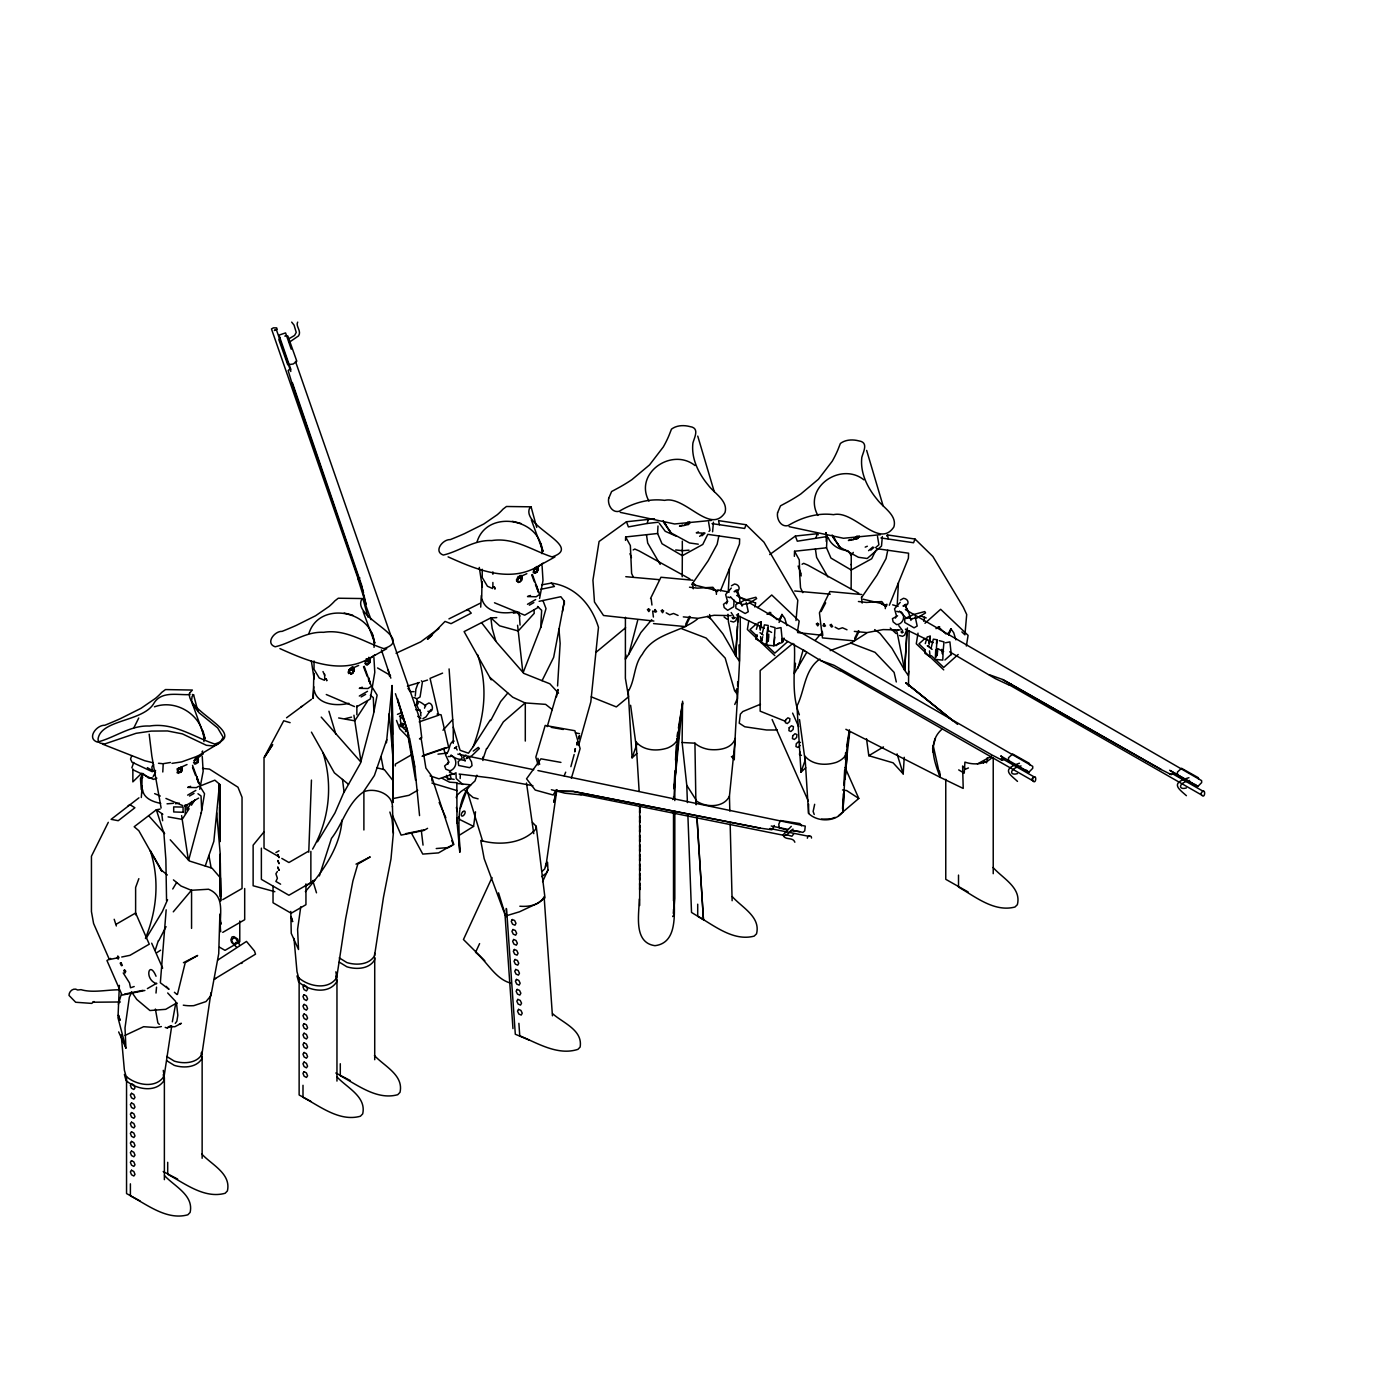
<?xml version="1.0" encoding="UTF-8"?>
<svg xmlns="http://www.w3.org/2000/svg" width="1380" height="1380" viewBox="0 0 1380 1380"><rect width="100%" height="100%" fill="white"/><g stroke="black" fill="none" stroke-linecap="round" stroke-linejoin="round"><path stroke-width="1.5" d="M393.076 779.407L393.265 802.522L392.11 685.584L386.452 742.768M625.416 617.274L625.382 678.27L628.504 696.727M639.682 887.806L639.682 889.634L639.682 883.303L639.682 885.132M639.682 878.18L639.682 880.026L639.682 873.678L639.682 875.524M639.682 868.572L639.682 870.4L639.682 864.07L639.682 865.898M639.682 858.947L639.682 860.792L639.682 854.444L639.682 856.29M639.682 849.338L639.682 851.184L639.682 844.836L639.682 846.682M639.682 839.73L639.682 841.559L639.682 835.228L639.682 837.056M639.682 830.105L639.682 831.95L639.682 825.602L639.682 827.448M639.682 820.496L639.682 822.325L639.682 815.994L639.682 817.823M639.682 810.871L639.682 812.716L639.682 806.369L639.682 808.214M794.328 644.184C795.777 667.437 790.533 692.726 799.382 714.806M849.425 731.538L846.182 754.084L842.904 811.837C835.4 822.239 817.391 822.204 808.577 813.407L808.594 804.109M637.698 620.327L628.883 654.068L625.399 659.261L625.865 654.948M166.566 900.76L165.876 859.619L163.789 831.95M755.947 635.318L755.93 638.923L766.4 645.098L773.87 645.788L782.443 642.39L783.616 638.543M924.859 649.635L924.841 653.24L930.155 656.932L929.482 650.877M682.203 576.719L682.358 549.895M687.413 802.574L686.774 785.324L682.117 742.509L682.582 701.213M851.132 588.915L851.27 564.196M686.774 785.324L695.865 799.624L696.124 804.799M740.18 616.394C741.181 664.436 735.592 711.597 734.281 759.587L731.417 756.568M908.506 686.05L909.092 630.712M482.862 760.501L482.897 756.982M210.933 992.755L201.929 1054.303C196.581 1063.532 183.488 1064.015 174.294 1061.117L166.67 1056.442M392.42 806.852C392.852 793.741 374.653 787.307 363.889 791.741L363.889 829.984M737.61 685.808L737.696 681.737M141.743 793.138L142.14 774.37M313.295 698.211L313.829 673.181L314.123 678.943L311.38 661.141M481.637 600.214L482.017 581.428L482.327 587.19L479.274 567.404M290.801 911.438L291.249 933.363L298.529 949.509L297.597 929.275L300.771 906.798M729.503 568.543L728.261 591.83M898.415 582.843L897.173 606.148M639.32 899.07C639.13 914.06 633.161 942.644 654.948 945.68C677.735 942.989 674.13 913.577 674.234 897.155M308.758 852.15L311.449 780.097M475.514 811.82L473.582 826.396L458.988 835.452L459.782 852.116L456.97 821.1L456.849 783.443L470.822 784.841L475.013 780.908L476.928 775.198M625.502 540.356L625.64 536.958L657.605 533.491L662.02 543.737L682.324 555.692L702.782 544.445L707.75 534.353L739.663 538.907L739.473 543.996L720.412 590.916M794.363 556.347L794.552 551.258L826.517 547.791L830.933 558.055L851.236 570.009L871.694 558.745L875.834 550.344M460.161 778.562L460.316 774.922M682.307 541.15L682.341 550.689L689.017 550.154M853.306 552.38L851.219 555.45L851.253 564.989M935.381 657.501L935.709 649.928L937.382 651.205L935.83 657.346M166.169 909.817L160.339 982.767L169.016 989.356L166.152 986.355M657.605 533.491L657.984 525.97M826.517 547.791L827.086 536.527L797.295 541.202L795.398 536.044L817.322 533.715L818.288 534.802M162.788 771.989L163.22 763.692L170.447 762.485M131.048 993.669L129.341 997.171L125.011 1027.841L125.925 1048.076L117.99 1017.75L119.37 985.337M218.73 953.304L219.886 914.095M674.096 785.893L674.923 770.851M675.51 760.104L676.321 745.062M842.542 808.784L843.352 793.741M843.836 785.151L844.646 770.109M845.233 759.362L845.595 752.928L847.337 752.186L849.77 731.607M556.502 696.814L558.02 689.5L547.239 726.622M672.664 799.538L673.992 797.537L677.269 739.784L682.565 702.903L674.216 788.239M738.973 644.926L739.421 661.21L735.73 655.914L737.403 626.417M737.644 622.19L738.128 613.772M908.799 671.215L908.333 675.527L904.642 670.214L906.919 630.177M193.511 762.433C202.049 766.159 195.995 754.912 197.668 762.209M348.519 672.353C356.54 677.632 352.142 664.712 353.073 672.491M557.572 685.946L560.142 643.425L558.934 628.763M782.581 641.648L784.082 638.129M707.302 616.394L711.08 619.068L723.017 633.972L735.73 655.914L738.404 613.945M874.679 629.608L879.991 633.386L891.928 648.272L904.642 670.214L907.178 630.35M866.519 738.697L868.796 755.705L893.119 762.83L903.193 773.887L904.245 757.292M220.748 923.324L220.697 924.186L220.507 920.65M156.009 993.048L156.526 987.166M968.449 767.953L965.569 769.126L962.619 766.004L963.206 788.429L940.28 777.371C934.243 762.088 927.222 742.164 941.833 729.347M768.298 641.286L768.815 634.3M937.21 655.586L937.727 648.6L943.127 651.412L942.781 660.106L935.312 659.399M121.199 1034.931L124.39 1070.242L126.046 1076.262C135.913 1085.146 155.905 1089.13 164.134 1076.124L163.288 1070.362M163.288 1074.589L164.134 1080.368C155.905 1093.374 135.913 1089.389 126.046 1080.505L124.39 1074.468M201.929 1054.303L202.136 1051.888M201.135 1052.906L201.929 1058.546C196.581 1067.775 183.488 1068.258 174.294 1065.36L166.67 1060.685M218.678 953.977L210.899 995.774L205.965 1001.587L193.769 1005.658A25.099 14.49 0 0 1 183.299 1005.175M293.992 938.452L296.993 971.675L298.632 977.696C308.499 986.579 328.509 990.564 336.72 977.575L335.875 971.796M335.875 976.04L336.72 981.818C328.509 994.808 308.499 990.823 298.632 981.939L296.993 975.919M339.256 957.875L346.88 962.567C356.075 965.448 369.167 964.982 374.532 955.753L374.722 953.321M674.164 789.032L678.425 737.869L676.683 738.611L677.269 739.784A25.099 14.49 0 0 1 667.592 747.995C657.139 751.427 643.615 750.893 636.059 741.854L639.113 790.654M845.457 774.991L847.337 752.186L845.06 779.459M844.181 789.947L842.904 811.837M542.219 871.263L544.721 868.934L546.135 863.345M712.598 531.766L713.426 522.209M767.401 634.973L768.212 625.451L764.417 624.847L762.071 634.231M882.338 536.51L881.51 546.066L867.192 558.503L858.412 557.279L839.816 547.136L837.436 543.548M936.313 649.273L937.124 639.768L933.328 639.164L930.983 648.531M796.001 620.517L797.795 600.214L763.968 542.185L746.114 524.745L718.549 520.622L719.411 524.728M415.277 696.003L415.88 689.207L418.278 682.6M636.818 753.48L632.075 757.827L628.159 690.069M805.73 767.78L800.986 772.144L796.95 705.767M392.438 806.507L393.352 833.21L390.971 859.067L383.485 897.207L374.532 955.753M198.375 760.915L198.237 759.707M353.763 671.198L353.642 669.99M537.303 571.51L538.062 567.197M774.025 644.046L774.715 637.077M729.83 811.095L729.434 796.157L735.316 738.283C731.952 749.219 718.031 750.599 708.389 749.375A25.099 14.49 0 0 1 694.934 743.182L682.117 742.509M799.814 751.652L799.503 754.515L801.452 755.378M542.582 881.648L547.946 870.021L547.55 862.259M766.883 635.111L767.711 627.676M936.416 643.839L936.83 640.113M795.484 663.297L794.311 673.561L806.8 652.24M760.242 630.177L761.243 621.897L758.258 622.673L756.395 629.297M929.154 644.495L930.155 636.197L927.17 636.974L925.307 643.615M545.859 866.606L556.899 789.636M393.162 826.844L393.3 825.913M164.134 1076.124L171.724 1026.013M172.345 1021.838L175.829 1002.863M336.72 977.575L345.569 919.097L352.883 881.061L357.817 864.087L370.22 856.911L356.005 864.139M449.087 668.92L453.261 727.122L460.058 750.272L468.458 753.204L473.254 746.563C484.863 715.133 488.123 686.826 477.549 654.568M536.234 826.327L535.802 829.121C522.434 844.008 498.956 845.664 480.74 840.455L484.173 858.67L505.063 914.871L506.201 915.82L519.536 911.783L537.82 903.176L544.979 897.88L536.234 826.327L532.49 822.48M748.754 620.983L747.374 629.487L774.818 655.586M797.45 631.712L799.175 621.069L771.731 594.987L757.62 607.597M918.01 633.161L916.285 643.805L943.73 669.886M966.362 646.013L968.087 635.369L940.642 609.287L924.98 623.294M760.104 628.832L761.243 621.897M929.016 643.149L930.155 636.197M677.028 736.506L677.718 732.314M678.408 728.105L682.565 702.903M846.63 746.615L849.407 729.813M481.344 595.47L480.706 607.131M188.646 860.258L201.17 813.32L204.533 793.724L199.824 786.134L214.849 780.166L219.506 784.15L220.058 837.384M737.938 615.549L735.713 620.81L733.608 622.018L730.607 621.207M859.188 535.854L858.119 538.286L857.049 537.683L858.86 536.51L857.498 538.752L854.151 538.838M290.939 369.754L278.984 335.116L285.574 332.925L291.232 349.192M562.471 611.513L564.334 601.232L560.832 596.712L539.132 601.318M574.166 754.481L570.871 766.676M773.87 645.788L775.06 627.607L770.42 626.365M177.451 994.411L185.231 962.636L197.633 955.477L183.419 962.705M342.016 820.031C339.98 847.941 322.782 871.418 305.36 891.601M456.28 797.64L456.694 795.605L461.127 791.413L470.822 784.841C454.486 802.591 459.713 829.949 459.782 852.116M199.738 789.308L203.153 771.368L202.256 756.533M539.58 598.454L542.995 580.514L542.081 565.697M718.842 535.94L717.134 544.272L708.147 560.798L691.742 584.602M887.754 550.241L886.046 558.572L877.059 575.098L861.827 597.195M556.519 789.67L553.863 802.298L556.451 790.274M386.745 739.663L374.394 775.508L363.216 792.137C347.018 803.781 343.016 823.601 331.459 838.385L319.349 875.938M141.295 797.519L142.175 785.875M313.829 686.774L312.95 698.418M754.791 606.959L755.74 602.888M923.703 621.259L924.652 617.188M935.433 738.421L932.656 748.15L932.811 752.031M807.352 838.212C807.059 835.211 811.94 835.021 811.526 838.039M201.17 813.32L201.394 812.389M762.226 638.837L761.243 642.632L760.57 636.577M145.435 938.366C156.975 910.058 159.752 879.854 150.248 850.546L161.633 870.366L167.342 874.989M312.605 849.097C329.406 820.048 333.149 784.668 322.937 752.548M182.039 770.661C182.022 766.159 178.331 774.059 181.918 771.11C184.437 760.57 172.759 774.301 180.677 772.334M194.735 759.414C192.51 770.54 204.309 753.221 194.235 760.432M353.677 671.56C356.92 664.884 347.208 669.99 350.934 670.042M538.459 567.077C534.767 566.99 531.68 574.184 536.751 572.114M578.634 745.338L590.812 701.903L598.471 627.348C591.589 604.854 575.546 586.534 551.345 583.067L541.598 584.879M486.968 748.65L503.372 721.861L525.297 702.817L525.297 741.06M158.804 940.642L166.049 926.653M460.351 808.301L467.303 789.188M797.795 668.386L803.074 650.204M571.355 778.286L580.118 748.598L574.891 730.727L545.186 725.449L535.837 757.102L538.166 765.055M761.156 641.924L762.692 636.749M118.37 1004.174L121.388 994.117M774.387 825.482L771.869 829.76L760.087 828.138L573.269 791.413L557.761 791.171M155.267 950.113L158.355 940.574M654.465 518.777L626.486 521.744L628.383 526.901L647.065 523.486L648.41 519.415M815.977 537.786L817.322 533.715M814.666 804.298L813.13 811.475L814.235 814.476M907.471 627.986L904.625 635.111L902.52 636.335L899.519 635.525M483.466 757.655L486.519 748.512M297.683 322.127C295.303 326.129 301.875 331.045 298.546 335.875L289.455 342.137M205.223 866.002L213.848 841.334L219.506 784.15L220.093 841.559M632.075 757.827L636.956 743.975M800.986 772.144L805.161 760.259M421.038 712.684C415.501 705.559 413.327 695.572 425.678 705.956M690.104 522.52L688.223 524.4L689.068 522.33M779.062 622.449L781.943 614.445L784.789 618.395L786.962 625.554M948.698 634.748L950.855 628.745L953.701 632.696L955.874 639.854M138.845 878.663L135.62 887.478L135.62 914.819M540.995 626.727L523.158 672.595M133.826 727.881L138.742 718.014M746.114 524.745L744.648 528.454L712.028 523.624M886.719 535.975L887.461 534.923L915.026 539.045L913.56 542.754L880.94 537.941M308.93 633.506C319.539 599.006 377.102 611.236 374.049 647.358M477.101 541.771C487.192 508.237 543.461 518.535 541.909 553.639M889.324 605.234L908.385 558.314L908.575 553.207L876.662 548.654M141.398 776.284L140.432 778.613L141.278 789.584M734.747 704.473L737.386 698.591L736.886 688.534M564.178 775.75L565.697 772.179M521.692 580.394C519.812 575.357 522.623 585.568 516.845 580.739M779.821 620.724L781.943 614.445M948.733 635.024L950.855 628.745M167.567 899.708L162.374 911.524L145.97 938.59M352.521 672.905L353.694 671.111M521.519 580.152C524.521 569.819 512.48 583.412 520.519 581.48M492.022 877.559L463.456 939.521L484.811 960.791M479.602 943.61L475.565 952.338C487.261 961.808 495.075 978.713 510.376 983.026M108.296 822.325L91.442 856.238L91.442 911.594L93.581 923.479L109.382 959.531L117.611 957.841M191.872 801.47L186.869 810.077L186.869 804.885M650.532 598.523L660.951 577.254L692.846 580.238M685.774 624.036L689.534 616.343M690.19 616.912L685.446 626.589L653.551 623.587M854.686 638.336L858.446 630.66M859.102 631.212L854.358 640.889L822.463 637.905L819.444 612.823L829.863 591.554L861.758 594.539M729.434 796.157C723.775 808.111 705.266 807.749 695.865 800.573L694.934 743.182M542.064 680.668L553.656 657.346L564.334 601.232L564.351 604.319M547.946 870.021L546.29 873.212L541.667 876.628M290.128 722.672L283.728 720.774L264.029 757.672L264.029 848.148L278.26 856.359M490.659 720.602L500.664 701.54L507.805 693.036M821.066 611.582L825.671 602.87M131.721 755.636L130.548 759.052L132.014 762.191L152.197 771.679L155.595 770.437M628.883 654.068L640.872 632.558L651.74 619.689M543.841 897.345C539.235 905.47 528.368 906.884 519.863 906.229M420.883 716.03L420.572 712.891M172.742 888.996L176.657 882.493M317.469 841.817L334.961 812.958L343.413 793.397L360.473 763.192L373.463 714.133L377.12 695.158L372.41 687.568M556.416 789.791L553.139 795.001L535.233 790.05L526.556 778.786L540.943 758.827L560.936 762.398M173.276 911.835L191.561 890.152L191.561 928.395M447.827 764.313L448.5 761.225L445.481 754.705C450.656 750.616 448.172 744.458 453.002 741.181L454.141 741.146M473.254 746.563L490.297 719.963M366.373 660.313L367.39 658.985M368.805 663.418C372.082 661.089 367.822 659.485 368.098 662.935C370.565 665.125 371.427 656.639 367.977 658.553M521.053 580.877L521.847 578.22M534.577 568.56L536.751 566.559L538.166 567.197M189.129 808.732L182.195 819.392L168.084 816.874M191.441 805.196L194.908 799.865M367.494 701.299L354.781 720.826L338.652 717.962M672.664 916.562L673.992 914.56L673.992 812.423M277.397 871.487L275.897 873.747L277.397 878.267L275.897 881.458L280.606 884.183M838.505 815.701L858.791 798.451L845.043 767.435M983.491 762.985L984.544 761.415L986.666 762.795M430.991 709.51L426.006 716.875L422.901 718.67M628.004 691.76C635.266 680.582 633.696 664.694 642.304 654.31C654.086 632.782 680.254 633.023 697.659 618.844M796.916 706.077C804.92 690.569 804.091 670.076 819.841 659.019M201.946 751.997L202.653 750.996M175.277 1023.374L176.847 1021.252L177.83 1015.266L176.571 1003.916M133.722 762.416L131.859 767.866M793.707 833.934L791.896 836.245L785.789 834.486L786.169 835.366L792.965 829.052M263.822 832.123L253.127 845.181L253.127 885.753L274.844 891.687M902.02 633.127L902.52 630.574L898.794 625.658M778.613 619.655L782.098 615.549M815.218 640.423L820.652 633.989M947.525 633.955L951.01 629.849M731.314 588.053L725.621 594.521L727.484 601.266L726.536 603.819M900.226 602.353L894.533 608.822L896.396 615.566L895.448 618.119M442.98 730.244L452.657 719.532M195.201 758.69C199.462 755.55 197.771 759.845 194.339 760.363M353.315 672.232L350.589 673.94L349.537 671.318L348.243 671.387M466.785 610.529L467.837 609.442L471.253 613.134L451.053 623.657L445.016 621.431L427.455 639.302L431.974 635.386M1019.458 763.244C1000.5 769.471 1010.367 774.594 1017.491 781.391M1188.956 777.699C1169.516 783.167 1178.882 788.894 1186.403 795.691M192.372 694.485L193.614 694.83L192.079 696.4L191.544 701.282L205.085 738.869L202.998 730.865M348.709 673.595L348.243 672.509M365.338 663.832L366.304 664.953A3.381 2.743 49.9 0 0 367.805 664.643M141.64 773.266L132.859 781.874L132.859 768.884M708.975 531.386L709.993 530.438L708.596 522.14M756.223 624.019L750.03 629.556L756.223 635.456M776.026 645.685L779.234 642.821M787.67 641.631L774.818 653.137L765.52 644.288M925.135 638.336L918.942 643.874L925.135 649.756M944.938 659.985L951.372 654.241M958.186 654.5L943.73 667.437L931.327 655.655M800.193 745.407L797.933 747.425L795.967 746.563L796.277 743.699L798.537 741.681L800.486 742.543M153.697 764.727C148.35 768.039 157.751 773.956 147.332 767.625M156.837 778.165L153.456 779.407L133.274 769.919M538.476 569.233L536.993 571.665L536.561 569.819L538.217 569.423L536.941 572.079L533.353 571.579M791.275 826.379L782.995 834.934C784.944 840.851 792.896 836.556 794.863 842.214M699.66 536.371L703.904 532.663M701.903 535.82L705.025 533.111M868.572 550.672L872.833 546.98M870.815 550.12L873.937 547.411M875.558 547.722L878.905 544.738L877.508 536.441M456.745 746.459L454.382 748.477L456.263 747.253M465.854 755.084L463.49 757.085L465.181 760.966M450.95 770.713L449.345 772.076L454.348 774.422M582.36 793.327L580.911 794.57L785.013 835.573M582.412 793.655L580.963 794.897L564.989 793.207L551.379 789.74M182.091 767.418L177.192 770.178M353.522 668.507L349.623 670.715M538.148 567.215L534.077 569.578M596.143 652.205L625.606 627.745M627.797 697.418L616.343 706.922L591.244 696.848M792.879 643.408L760.156 670.594L760.156 711.166L785.255 721.24M424.523 708.182L425.73 704.818L428.835 703.024C433.7 703.403 433.82 713.581 427.886 711.304M1017.457 773.628C1009.039 776.077 1009.315 768.47 1021.045 765.917M1186.369 787.946C1178.296 790.481 1177.934 782.874 1189.543 780.476M182.367 767.297L177.986 769.798M198.03 756.982L197.047 756.395M353.435 667.264L352.435 666.678M354.005 668.196L351.452 669.731M369.668 657.898L368.684 657.311M370.254 658.829L366.131 661.175L367.166 660.658M521.623 575.512L519.656 575.529M516.448 579.635L522.209 576.443M280.244 337.841L278.829 339.618L287.73 364.734L293.233 363.992L296.804 361.18L287.885 336.082L284.78 336.065M367.977 664.298L369.892 660.606M991.237 758.345C984.113 764.589 973.556 765.072 964.913 762.122L964.241 773.162L958.703 769.902M138.932 797.847L111.125 819.341L118.232 820.703L134.895 807.749L129.858 804.609L128.081 805.886M286.557 717.79L311.518 699.298M195.477 759.638L203.171 753.963M367.132 660.554L374.825 654.879M535.319 568.784L543.013 563.126M438.892 628.486L420.693 641.873L396.043 653.24M473.254 751.082L478.274 747.391L479.343 748.529L471.822 755.792L466.164 758.62L468.527 756.602L471.511 761.846L472.029 765.676L469.683 767.694L458.678 765.486L458.143 761.639L460.506 759.638L465.129 760.57M300.685 707.319L302.444 706.043M626.486 521.744L599.075 541.495L592.934 580.169L594.47 602.008L603.526 615.497L653.879 621.052M769.695 554.57L795.398 536.044M687.861 522.14L686.671 522.917M856.238 536.837L857.239 536.078A3.898 1.466 -35.5 0 1 856.566 536.786M689.172 522.089L684.273 525.521L679.495 526.177L682.721 525.056M858.084 536.389L853.185 539.839L848.407 540.477L851.633 539.373M991.513 756.171L977.402 763.951M198.513 755.585L220.196 742.595L223.18 737.248L217.661 727.898L199.03 712.753L192.338 703.886M156.665 952.787L160.615 950.182M363.182 598.748L361.457 599.903C353.004 618.533 416.363 638.112 383.864 648.635C364.234 642.287 345.707 628.797 323.558 632.316C305.791 631.367 291.473 643.011 275.172 646.789C264.995 643.356 274.499 630.902 282.089 631.367A98.618 20.786 -20.5 0 0 296.2 625.433L315.623 615.739L329.078 606.458A98.618 21.89 -21.4 0 0 334.771 600.956L338.272 598.23L362.906 598.558L367.994 617.136M531.352 507.012L529.627 508.151C521.192 526.798 584.534 546.377 552.034 556.899C532.404 550.551 513.877 537.062 491.729 540.581C473.961 539.632 459.661 551.258 443.342 555.053C433.165 551.62 442.67 539.166 450.277 539.615A98.618 20.786 -20.5 0 0 464.37 533.698L483.793 524.003L497.266 514.723A98.618 21.89 -21.4 0 0 502.941 509.203L506.46 506.495L531.076 506.822L536.699 527.402M215.625 978.42L214.435 979.093L255.507 954.167L254.506 951.062L246.485 941.419L217.85 960.031M866.571 633.144L851.046 643.045L830.191 650.601M304.963 886.477L314.64 880.44L312.76 880.595L316.486 892.826M868.796 755.705L883.459 746.925M289.265 338.583L294.578 335.426L296.234 332.407L294.044 325.094L291.68 322.127M290.421 368.443L288.144 370.565L292.146 383.778L362.06 588.225L365.873 605.596L371.065 619.689M359.904 577.944L357.989 579.065L366.097 604.561L363.906 595.022M198.599 786.324L196.357 787.618L187.68 787.411L190.63 786.307M187.645 795.139L195.839 790.412M359.318 696.038L367.511 691.311M189.508 796.036L194.011 793.431M361.146 696.934L365.648 694.347M527.488 604.285L535.682 599.558M529.351 605.182L533.853 602.577M184.868 806.041L198.634 798.089M356.506 706.94L370.288 699.005L374.791 672.284L373.894 657.449M633.178 549.947L634.766 549.033L639.043 550.879L689.862 578.927M538.476 607.235L524.711 615.187L494.489 602.767M397.457 714.374L402.046 712.425M415.087 705.491L418.192 703.697L416.45 698.642M116.334 924.152L135.62 913.008L149.264 944.179L129.979 955.322L121.733 957.013M411.119 755.033L395.336 764.141L395.336 765.952M716.41 594.349L716.41 590.847L717.997 589.933L729.158 592.106M731.452 585.793L734.557 583.999C740.37 584.585 741.077 591.779 734.091 591.658L737.196 589.864C742.061 603.164 740.543 608.408 730.486 596.781M275.897 852.581L279.002 850.787M727.674 601.232L723.517 604.337L724.224 607.58L727.691 610.305L733.746 606.734L734.039 600.093M110.607 958.41L106.95 960.532L122.096 995.118L144.9 990.46M802.091 564.248L803.678 563.333L807.956 565.179L858.774 593.245M222.749 899.639L242.035 888.513L242.035 797.278L237.964 787.204L209.467 769.109L202.532 768.418M308.206 851.391L288.92 862.517L281.813 858.412M417.761 790.257L408.998 795.311L392.507 798.692M222.749 932.38L244.691 919.718L244.691 888.513M147.384 988.615L156.63 983.267M427.576 828.328L423.919 830.45L401.114 835.107L392.696 815.891M241.241 963.481L242.414 962.809M176.864 1002.881L165.704 1009.332L149.937 1010.522L136.775 999.448L131.428 991.737M451.57 845.371L438.547 852.892L422.763 854.082L411.516 833.279M885.322 608.649L885.322 605.147L886.909 604.233M900.381 600.093L903.486 598.299C909.282 598.903 909.989 606.096 903.003 605.975L906.108 604.181C903.676 608.856 914.509 616.256 906.574 618.464L899.398 611.081M170.447 1026.03L167.118 1028.083L165.221 1027.393M171.413 1025.858L167.48 1027.738M898.397 629.97L896.293 631.178L894.809 630.332M1010.953 683.635L1009.039 684.739L1201.583 794.984M1010.953 683.945L1009.039 685.049L995.342 678.65L949.682 651.826M820.289 660.382L833.917 665.246L992.289 755.153L1002.277 760.259L1004.381 759.052M1002.104 756.758L1000.707 755.947L1028.945 772.127L1032.74 768.298L1032.74 766.349L749.547 602.853M1002.725 679.598L1161.115 769.523L1171.189 774.577L1173.293 773.352M1171.034 771.058L1197.857 786.428L1201.652 782.598L1201.652 780.649L905.418 609.615M351.469 667.282L349.537 669.507M368.753 658.674L386.745 648.704M367.701 660.347L369.857 658.95M536.923 566.939L554.915 556.951M519.656 577.979L521.933 576.581M856.739 538.735L854.738 539.028M155.543 772.144L153.145 776.578M519.121 578.272L517.828 578.945M178.814 768.125L177.02 769.057M767.056 614.341L770.747 612.427M935.968 628.642L939.659 626.727M415.811 709.803L420.296 710.01M448.931 618.895L480.016 603.336M533.284 569.94L534.164 569.509M854.789 537.769L855.686 537.337M125.062 1035.397L143.624 1026.703L155.854 1027.548L161.391 1026.565M217.85 744.217L212.882 745.925L206.379 745.304L182.367 733.867L167.532 730.952L151.231 731.09L136.103 733.298L104.897 743.906L100.274 743.182L98.308 741.612L98.066 738.973C100.895 719.618 141.64 721.826 153.353 704.214C160.787 690.397 177.33 695.33 189.923 694.589M536.216 567.37C507.65 582.998 474.927 568.922 448.103 556.865M368.029 659.105C339.48 674.751 306.757 660.658 279.933 648.6M197.754 756.085L181.625 761.915L172 763.364M517.362 577.944L526.85 573.683M349.157 669.697L358.645 665.436M177.52 768.798L187.007 764.537M537.2 570.992L538.079 568.853M442.583 673.112L430.06 678.374L438.616 715.22L419.192 721.878M179.331 1024.15L181.367 1023.305L174.881 1026.72L168.412 1026.651M698.418 531.921L696.296 532.801L702.196 533.077M865.208 547.118L867.33 546.239M799.848 831.657L790.499 830.57M530.472 595.453L527.522 596.557L536.199 596.764L539.545 594.418L532.387 574.511M362.285 687.223L359.318 688.327L367.994 688.517L371.341 686.188L364.182 666.264M448.224 756.551L450.76 756.482M422.832 755.567L446.12 747.581M422.108 756.275L448.621 747.184L441.1 714.823L437.029 714.098M454.952 773.335L438.978 778.82L430.06 775.888M134.188 986.528L130.513 987.77L129.496 982.905L123.217 972.935M831.916 818.443L835.176 817.391M407.393 686.136L419.486 682.496M423.505 681.289L427.524 680.064M760.484 704.231L742.802 711.545L740.353 714.167L739.232 723.172L744.786 726.777L766.521 729.986L777.32 730.02M154.457 706.819C177.364 698.539 204.55 716.617 203.947 741.629M1026.737 770.23L1025.219 770.644L1008.538 761.277L1008.521 757.741L1012.644 753.998L1029.342 763.364L1029.756 764.882M1195.649 784.53L1194.131 784.944L1177.451 775.577L1177.433 772.041L1181.556 768.298L1198.254 777.664L1198.668 779.2M348.916 703.283C337.048 706.353 317.59 704.939 314.278 690.621M345.345 718.618L351.538 717.134M437.995 754.153L447.379 753.049M540.563 589.364L554.45 586.5L551.345 583.067M405.599 833.693L424.143 829.898M124.528 994.117L143.072 990.323M776.561 628.469L780.994 627.59L782.443 642.39L782.063 638.837M945.473 642.787L949.906 641.89L951.303 654.724M160.097 809.111L156.337 809.784L134.188 826.741L138.845 830.726L161.788 871.401M513.343 613.203L519.121 612.237M175.415 803.729L179.279 803.091M743.182 604.337L748.426 603.543L756.637 598.61L755.861 597.264L744.13 600.352L741.025 602.146L742.043 606.13M912.094 618.637L917.338 617.843L925.549 612.927L924.773 611.582L913.043 614.669L909.938 616.463L910.955 620.431M830.277 818.961L821.445 819.151M711.528 520.398L674.579 523.969L620.241 512.36M880.44 534.698L843.491 538.269L789.153 526.66M647.065 523.486L658.174 522.226M436.235 848.545L448.586 847.527L453.813 844.508L431.354 775.612L425.885 768.039L421.055 737.972L419.486 738.886L421.763 737.972L419.33 717.531L295.475 361.405M167.032 803.816L173.345 803.332M457.022 782.736L449.535 782.167L442.359 778.441M120.388 1001.984L92.805 1002.225L93.995 1001.535L91.736 1003.398L75.676 1002.26L69 995.394C68.914 991.168 73.778 987.217 77.677 990.012L80.972 989.65C92.512 993.083 106.329 989.822 118.715 989.805M367.39 664.539L364.889 663.125M496.748 617.619L490.866 617.878L464.094 631.609L491.211 679.874M449.035 762.157L444.602 766.004L445.826 769.195L450.035 770.816C457.177 768.436 457.97 758.31 450.898 755.24M903.296 632.247L900.933 631.971M727.778 597.005L730.003 597.712M896.707 611.306L898.932 612.013M152.576 778.027L148.54 778.027L142.709 773.386M411.257 691.656L414.052 691.656M557.692 791.223L573.269 791.413L760.156 828.086M681.772 628.745L706.129 638.043L725.19 658.087L734.574 690.707L736.799 693.623M850.684 643.045L875.041 652.343L894.102 672.388L896.293 681.962M731.21 615.653L714.167 615.273L698.09 618.309L683.307 616.877M900.122 629.953L883.079 629.591L867.002 632.609L854.341 631.385M686.654 524.918L685.239 524.521M454.124 779.389L448.293 778.458L445.481 776.561M678.08 615.463L673.526 613.462L669.714 614.79L666.195 612.858M846.992 629.78L842.438 627.762L838.626 629.09L835.107 627.176M794.707 590.985L830.294 594.159M625.795 576.685L659.295 579.669M158.493 763.278L162.202 763.64M797.606 632.575L822.791 635.352L822.308 631.35M675.717 549.93L682.341 550.689M492.884 582.464L492.884 586.862L494.402 587.035L494.954 588.863L494.402 587.035M324.68 674.234L324.68 678.615L326.215 678.788L326.75 680.616L326.215 678.788M858.429 601.508L866.312 602.439L881.82 601.577L885.442 606.32M689.517 587.207L697.4 588.139L712.908 587.276L716.531 592.02M459.126 774.042L491.573 778.01L532.922 785.703M698.28 544.186L689.5 542.961L670.904 532.818L668.524 529.247M842.525 789.947L846.664 790.568L858.791 798.451M551.258 727.346L563.299 729.485M575.357 732.901L579.548 733.643M786.428 829.777L779.286 827.948L778.769 824.17L780.476 820.548L800.02 823.601L801.608 825.878M492.884 586.862L494.471 587.311M324.68 678.615L326.267 679.064M771.23 826.016L788.118 829.414M792.344 830.26L802.901 832.382L804.73 830.829L805.264 826.102L537.924 770.558M769.902 828.5L809.267 836.418M457.815 754.118L533.715 769.695M732.021 617.671L735.212 617.602L733.091 618.827L733.608 616.256L731.176 612.53M863.173 599.213L881.061 603.457L886.426 606.527L884.166 605.234L886.909 605.147L885.322 606.062L885.322 605.147M694.261 584.913L717.997 590.847L716.41 591.761L716.41 590.847M160.701 803.332C153.232 802.004 143.555 798.416 142.623 789.722M152.921 762.726L144.762 760.725L102.5 744.113M512.377 521.312L520.881 523.434M347.691 613.928L352.711 615.17M344.189 613.065L347.76 613.945M377.085 767.866L384.416 769.712L392.783 780.338M905.366 629.194L933.156 642.649M736.454 614.894L764.244 628.349M939.332 640.665L943.972 641.907L943.127 651.412L941.833 649.497L942.212 653.741M478.118 798.865L473.047 797.485L464.939 790.464M929.258 646.323L927.291 645.771L932.104 649.342M350.244 1080.523L335.806 1072.985M177.658 1179.089L163.202 1171.551M892.653 604.837L898.07 606.424M968.225 892.032L945.766 879.319L945.766 779.321M431.94 783.064L457.125 790.636M897.569 615.842L892.446 618.654L893.136 621.88L896.603 624.623C903.055 624.346 906.16 615.894 901.002 611.823M675.976 536.078L665.229 531.283L659.226 523.192M365.079 661.693L365.786 661.952C364.63 664.85 369.392 664.85 369.737 662.417L369.719 661.468M534.733 573.149L533.146 572.476M518.483 582.533L516.448 580.756M194.201 763.761L194.666 764.054A3.381 2.743 49.9 0 0 196.15 763.744M178.641 773.386L177.071 772.697M920.253 615.773L926.204 617.93M989.201 674.682L1002.829 679.547L1161.201 769.471M755.309 602.905L739.473 597.143L735.851 590.312M529.195 1040.089L515.309 1034.241L506.564 908.868M413.879 697.469L416.967 698.763L420.072 696.986L422.435 681.823L421.4 680.806M326.284 694.519L354.488 706.56M154.646 793.621L160.287 796.036M165.928 798.434L182.85 805.661M492.66 588.536L487.45 586.259L482.224 577.495L482.224 569.25M324.473 680.288L319.246 678.011L314.036 669.248L314.036 661.003M417.674 716.272L420.917 718.255M473.582 826.396L459.885 819.616L458.816 816.926M863.88 479.826C840.679 461.334 802.505 487.692 817.874 515.447M694.968 465.509C671.75 447.017 633.593 473.392 648.962 501.13M845.871 729.295L940.28 777.371L939.521 771.213M159.321 1024.391L157.872 1022.925L155.388 1009.039M310.983 1101.447L299.132 1094.995L299.132 977.972M140.087 1200.945L126.546 1193.562L126.546 1076.521M339.256 962.119L346.88 966.794C356.075 969.692 369.167 969.209 374.532 959.98L374.722 957.565L374.722 1059.719M767.918 630.384L771.593 632.42M782.598 638.543L804.609 650.791M911.766 619.344L907.85 617.102L904.745 618.895L904.763 622.484L914.077 627.831L917.183 626.037L915.199 616.843M1169.619 770.247L1197.857 786.428M1172.293 773.611L1203.498 791.482M742.854 605.044L738.938 602.801L735.833 604.595L735.851 608.183L745.166 613.514L748.27 611.72L746.287 602.543M1001.552 758.258L1034.586 777.164M840.127 670.439L1032.671 780.683L1032.671 778.268M840.127 670.749L820.375 660.313M881.061 603.457L883.131 604.647M1169.619 773.68L1171.189 774.577M928.395 640.855L930.172 641.873M736.678 595.418L745.994 600.783M712.132 589.139L714.219 590.347M1027.531 771.317L1028.945 772.127M1000.707 759.362L1002.277 760.259M759.483 626.555L761.26 627.572M377.551 667.955L390.523 675.441M219.558 947.215L225.009 950.354L239.775 941.816L239.775 921.012M853.444 538.786L855.704 539.114M803.074 649.894L818.65 659.416M177.278 771.817L180.866 772.3L182.005 769.074M451.157 755.291C455.003 759.104 466.94 762.743 459.764 753.446M552.569 1013.645C562.971 1022.994 582.998 1030.032 580.135 1047.041L577.979 1049.335C557.934 1055.942 537.631 1043.228 519.76 1035.776L518.88 1023.322M162.823 814.269L156.337 809.784L163.582 832.244M832.64 536.837L839.816 547.136L832.106 534.974M663.728 522.537L670.904 532.818L663.193 520.657M197.961 793.741L201.032 795.967L201.67 810.353M896.069 633.541L890.255 628.021M724.069 616.998L727.157 619.241M759.983 632.661L763.192 635.042M370.34 695.313L373.307 697.59L373.894 711.908M552.345 709.665L545.652 704.369L525.004 702.92L512.705 697.193L489.935 677.494M905.815 682.772L957.599 724.379M905.815 682.789L952.545 720.567M173.432 879.888L181.056 886.046L191.303 890.29L208.535 889.238C226.734 896.62 218.437 917.027 220.748 931.776M906.384 683.031L952.804 720.67M348.519 784.358L334.374 772.835L311.449 732.159M167.687 992.979L175.639 1001.432M374.446 1055.545C384.296 1066.24 403.909 1075.089 400.01 1092.339L397.733 1094.702C376.981 1100.481 357.472 1084.887 340.291 1075.745L340.291 1063.738M337.151 1077.09C347.001 1087.768 366.597 1096.617 362.699 1113.867L360.422 1116.23C339.687 1122.009 320.177 1106.432 302.996 1097.273L302.996 1085.284M201.859 1154.111C211.709 1164.789 231.322 1173.656 227.407 1190.906L225.147 1193.269C204.395 1199.048 184.886 1183.454 167.704 1174.311L167.704 1162.305M164.565 1175.639C174.398 1186.334 194.011 1195.184 190.112 1212.434L187.835 1214.797C167.084 1220.576 147.591 1204.982 130.393 1195.839L130.393 1183.833M174.398 992.272L176.985 994.531M462.852 784.495L456.211 778.544L455.952 772.679M993.083 867.485C1002.587 878.336 1021.717 887.668 1017.353 904.694L1014.956 907.022C994.307 912.473 975.246 896.655 958.514 887.081L958.514 875.093M732.28 896.586C741.767 907.436 760.898 916.769 756.533 933.812L754.153 936.123C733.487 941.574 714.443 925.773 697.711 916.199L697.711 904.193M519.363 615.359L520.053 625.071M321.23 717.117L360.801 761.95M148.643 815.684L164.668 833.589M537.545 606.441L541.667 610.34L540.667 627.641L546.014 608.597L542.944 600.507M961.877 631.937L964.913 634.817L966.707 614.514L963.292 607.148L932.88 556.485L915.026 539.045M938.227 626.624L945.973 633.989M769.316 612.323L777.061 619.689M156.682 983.733C143.727 979.403 149.075 959.359 156.043 976.247M941.833 649.497L943.627 651.394M735.902 690.19L737.507 691.932M558.538 693.243L549.861 683.79L523.831 673.388L496.938 642.632L481.551 622.656M160.546 869.193L161.633 870.366M170.24 839.799L189.284 860.965L212.037 868.158L220.472 877.973L220.679 901.088L220.3 862.811M176.002 1002.432L176.968 1003.502M520.053 615.998L516.465 611.53C504.649 614.497 485.95 613.117 482.017 599.3M704.093 920.149L691.518 912.439L687.895 815.494M457.177 749.961L456.435 748.65M694.244 583.826L695.727 585.965M851.219 555.45L848.027 550.741C839.799 550.068 831.209 545.531 828.138 537.51M827.931 576.961L816.615 557.382L815.39 548.999M660.175 564.403L647.703 543.082L646.478 534.698M407.945 688.223L410.171 691.725M834.727 539.028L834.003 537.838M665.039 523.451L665.816 524.711M239.603 945.455L237.739 939.073L233.979 936.623L232.03 936.899L230.857 939.901L231.65 942.385L236.618 947.198M673.509 796.639L673.992 797.537M904.763 604.63L908.385 611.461M518.173 576.357L517.276 579.238M366.218 658.726L366.701 659.657M845.595 752.928L846.182 754.084A25.099 14.49 0 0 1 836.504 762.295C826.068 765.727 812.527 765.193 804.971 756.171L808.577 813.407M504.89 913.439L506.443 916.682M794.552 551.258L799.279 559.883L799.745 575.391M625.64 536.958L630.367 545.566L631.609 573.459L633.11 576.719M451.691 840.593L453.434 844.301M802.781 592.658L800.521 587.777L799.762 575.408M125.925 1048.076L118.663 1031.93M792.62 713.115L798.641 726.691M772.11 719.515L808.232 800.9M322.989 671.543L324.68 675.355M439.133 802.401L445.861 817.771M151.697 943.196L162.65 968.173M535.44 584.672L538.476 592.141L536.768 586.017M799.624 571.907L801.245 575.891M348.657 669.956L349.071 670.991M368.443 679.236L370.237 683.807L368.581 677.77L370.288 683.894M196.805 778.337L198.634 782.995L196.926 776.871L197.668 780.304M443.411 748.512L445.136 752.945M798.106 566.059L801.107 573.839M629.953 553.708L631.454 557.589M367.253 676.424L363.509 666.713M195.598 775.525L192.527 767.504M531.714 574.96L534.319 581.756M389.867 812.044L392.024 819.099L393.352 833.21M531.335 519.898L543.013 551.448L540.908 543.427M363.164 611.65L374.825 643.184L372.203 633.161M192.545 765.365L199.513 784.375M537.51 589.45L538.476 592.141M825.895 532.577L827.293 536.579M290.801 371.479L276.276 329.389L274.361 330.493L277.173 329.389L276.656 327.871L273.395 327.853L271.481 328.957L358.231 579.065M396.509 720.429L399.786 728.847L408.273 737.558L415.587 780.269M292.336 382.605L362.267 587.087M381.398 649.911L390.833 678.132M397.526 698.677L409.067 736.144M395.439 693.709L406.479 727.277L414.604 766.97M114.195 919.27L116.334 925.963M335.788 734.005L328.94 711.235M467.475 791.896L482.69 841.334M498.542 892.843L504.252 911.387M897.052 753.877L903.193 773.887M733.056 755.585L734.281 759.587M211.14 867.882L208.898 855.497M866.657 450.415L883.131 505.908M697.745 436.097L714.219 491.608M383.468 769.471L381.035 756.637M397.837 700.85L401.39 712.839M537.889 758.293L539.666 764.348M449.915 774.284L451.053 778.199L449.449 779.562L447.689 779.2L446.602 775.301M495.834 641.2L492.143 628.228L490.866 617.878L499.646 625.83L518.225 630.971L534.232 613.341L533.957 609.736M342.499 779.441L344.086 792.206M193.614 694.83L197.788 710.855M456.383 807.507L457.332 811.543M409.567 738.128L414.621 765.417L419.555 815.597M933.242 745.666L940.28 777.371M362.699 589.053L363.561 593.003M887.461 534.923L888.323 539.028M388.211 669.835L389.522 676.131M709.613 614.548L710.372 618.568M526.505 783.012L533.75 833.658M141.916 774.352L142.485 778.027L142.278 774.197M353.936 715.22L360.956 761.38M181.625 815.649L188.37 859.947M799.52 719.567L805.144 760.691M630.608 705.266L636.232 746.373M161.115 808.025L151.852 756.085L149.178 734.143M392.61 745.079L393.059 798.192L392.817 755.498L389.195 713.667M161.788 814.114L162.633 820.738M861.448 597.091L862.172 603.095M692.536 582.774L693.26 588.794M651.222 599.006L651.947 605.027M652.671 611.03L653.395 617.05M421.297 830.363L423.039 845.112M216.677 812.82L220.231 854.065L220.455 896.759L220.11 854.255M904.642 670.214L897.121 632.368M735.73 655.914L728.433 621.828L727.985 614.307M517.586 625.278L522.848 672.25M690.034 522.365L688.034 524.711L685.584 523.865M544.134 896.827L552.431 1015.818M504.925 913.474L512.963 1028.6M696.934 817.529L703.438 919.287L696.952 816.719M695.865 799.624L696.141 803.902M987.235 757.758L987.442 761.57M506.201 908.471L506.322 912.525M730.158 823.912L732.125 900.726M392.11 733.539L392.11 685.584L392.817 755.498M826.172 532.852L826.258 541.477M392.11 685.584L392.524 734.453M219.989 841.507L219.506 784.15L219.506 798.744M220.697 922.616L220.697 924.186M993.221 757.672L993.221 873.695M674.82 781.425L674.82 800.573M674.82 811.216L674.82 898.449L673.509 913.663L673.509 909.403M673.509 811.526L673.509 900.899M639.682 805.351L639.664 905.487M492.884 571.889L492.884 574.27M453.261 727.122L453.261 743.32M431.94 776.664L431.94 780.942M356.868 705.715L356.868 714.771M336.962 978.955L336.962 1081.092M310.862 851.391L310.862 882.596L288.92 895.258L261.372 879.353L261.372 848.148M305.946 883.89L305.946 904.694L291.18 913.232L273.033 902.762L273.033 886.115M219.506 807.076L219.506 832.106M202.136 1056.131L202.136 1158.286M185.213 804.816L185.213 813.872M164.375 1077.521L164.375 1179.659M535.992 572.89A3.381 2.743 49.9 0 1 534.509 573.2M351.555 674.027A3.381 2.743 49.9 0 1 350.848 674.285M687.654 522.468A3.898 1.466 -35.5 0 1 686.774 523.02M406.652 728.795L405.478 731.607L407.6 730.382C401.459 729.899 399.165 720.239 400.925 715.306L399.493 716.306C402.356 717.462 407.548 723.448 402.839 725.259L404.944 724.034L401.977 723.361L399.872 724.569L400.528 726.484L406.445 727.726L406.652 728.795M118.473 1015.231L119.991 1020.096L118.473 1015.231M291.059 916.665L292.595 921.53L291.059 916.665M231.874 939.349C231.098 941.781 235.859 947.56 235.48 942.506L237.998 943.058L236.084 938.71L234.169 937.848L231.874 939.349M189.543 693.191C185.938 711.873 248.607 733.418 214.711 744.027C193.528 736.937 173.535 722.189 149.54 726.035C130.289 725.087 114.902 737.714 97.342 742.078C86.354 738.386 96.566 724.828 104.794 725.276A106.346 21.597 -20.8 0 0 120.026 718.825L140.984 708.32L155.543 698.315A106.346 22.822 -21.8 0 0 161.684 692.432L165.479 689.569L192.372 690.052L189.543 693.191M766.797 635.628L766.4 645.098L768.47 636.905L766.797 635.628M608.666 498.387C607.476 504.545 611.995 513.222 619.206 511.273C632.73 503.131 648.635 498.214 664.625 500.371C685.118 495.403 710.131 535.354 724.983 512.601C728.433 500.837 714.116 493.247 708.182 485.07C698.504 473.426 691.07 458.505 692.915 442.997C694.571 437.012 699.781 427.955 689.948 426.593C683.842 424.954 676.649 425.213 671.474 429.146L669.093 435.218A98.618 54.51 -38.3 0 1 663.314 446.93L649.566 464.888L631.885 479.671A98.618 54.096 -37 0 1 618.758 487.675L611.616 491.522L608.666 498.387M777.578 512.705C776.388 518.846 780.908 527.539 788.118 525.573C801.642 517.431 817.547 512.532 833.537 514.671C854.03 509.703 879.043 549.671 893.895 526.901C897.345 515.137 883.028 507.547 877.094 499.37C867.416 487.744 859.982 472.805 861.827 457.298C863.483 451.312 868.693 442.273 858.86 440.893C852.754 439.271 845.561 439.53 840.386 443.463L838.005 449.535A98.618 54.51 -38.3 0 1 832.226 461.231L818.478 479.188L800.797 493.988A98.618 54.096 -37 0 1 787.67 501.975L780.528 505.822L777.578 512.705M456.935 818.012L457.401 823.601L457.004 818.185M1031.861 779.389C1036.501 787.825 1037.484 770.368 1031.861 779.389M1200.79 793.707C1205.413 802.125 1206.396 784.668 1200.79 793.707M785.668 719.808L785.375 722.672L787.325 723.534L789.584 721.533L789.895 718.67L787.928 717.807L785.668 719.808M789.205 727.778L788.912 730.641L790.861 731.504L793.12 729.485L793.414 726.622L791.465 725.759L789.205 727.778M792.741 735.73L792.431 738.593L794.397 739.456L796.657 737.455L796.95 734.591L795.001 733.729L792.741 735.73M574.908 749.409L574.822 751.91L575.391 748.65L574.908 749.409M577.082 742.595L576.995 745.096L577.565 741.836L577.082 742.595M579.048 736.437L578.962 738.938L579.531 735.678L579.048 736.437M757.12 635.145L755.93 638.923L757.154 635.197M512.256 919.529L511.238 921.357L512.584 924.203L514.964 925.204L515.982 923.358L514.636 920.512L512.256 919.529M512.963 929.499L511.928 931.345L513.274 934.174L515.654 935.174L516.672 933.346L515.327 930.5L512.963 929.499M513.653 939.487L512.636 941.333L513.981 944.162L516.344 945.162L517.379 943.334L516.016 940.487L513.653 939.487M514.343 949.475L513.326 951.32L514.671 954.149L517.052 955.15L518.069 953.304L516.724 950.475L514.343 949.475M515.05 959.462L514.016 961.291L515.378 964.137L517.741 965.138L518.759 963.292L517.414 960.463L515.05 959.462M515.741 969.45L514.723 971.279L516.068 974.125L518.449 975.108L519.466 973.28L518.121 970.433L515.741 969.45M516.448 979.42L515.413 981.266L516.758 984.095L519.139 985.096L520.157 983.267L518.811 980.421L516.448 979.42M517.138 989.408L516.12 991.254L517.466 994.083L519.829 995.084L520.864 993.255L519.501 990.409L517.138 989.408M517.828 999.396L516.81 1001.225L518.156 1004.071L520.536 1005.071L521.554 1003.226L520.208 1000.397L517.828 999.396M518.535 1009.384L517.5 1011.212L518.863 1014.059L521.226 1015.059L522.244 1013.213L520.898 1010.384L518.535 1009.384M272.585 744.734L264.546 757.206L272.585 744.734M277.846 854.531L279.019 857.549L277.846 854.531M277.846 860.551L279.019 863.57L277.846 860.551M277.846 867.209L279.019 870.228L277.846 867.209M131.514 1083.714L130.358 1085.335L131.514 1088.216L133.843 1089.476L134.999 1087.854L133.843 1084.973L131.514 1083.714M131.514 1093.322L130.358 1094.944L131.514 1097.824L133.843 1099.084L134.999 1097.462L133.843 1094.582L131.514 1093.322M131.514 1102.948L130.358 1104.569L131.514 1107.45L133.843 1108.709L134.999 1107.088L133.843 1104.207L131.514 1102.948M131.514 1112.556L130.358 1114.178L131.514 1117.058L133.843 1118.317L134.999 1116.696L133.843 1113.815L131.514 1112.556M131.514 1122.181L130.358 1123.786L131.514 1126.684L133.843 1127.943L134.999 1126.322L133.843 1123.441L131.514 1122.181M131.514 1131.79L130.358 1133.411L131.514 1136.292L133.843 1137.551L134.999 1135.93L133.843 1133.049L131.514 1131.79M131.514 1141.398L130.358 1143.02L131.514 1145.9L133.843 1147.177L134.999 1145.555L133.843 1142.657L131.514 1141.398M131.514 1151.024L130.358 1152.645L131.514 1155.526L133.843 1156.785L134.999 1155.164L133.843 1152.283L131.514 1151.024M131.514 1160.632L130.358 1162.253L131.514 1165.134L133.843 1166.393L134.999 1164.772L133.843 1161.891L131.514 1160.632M131.514 1170.257L130.358 1171.879L131.514 1174.76L133.843 1176.019L134.999 1174.397L133.843 1171.516L131.514 1170.257M304.118 985.148L302.945 986.769L304.118 989.65L306.429 990.909L307.585 989.288L306.429 986.407L304.118 985.148M304.118 994.756L302.945 996.377L304.118 999.258L306.429 1000.534L307.585 998.913L306.429 996.032L304.118 994.756M304.118 1004.381L302.945 1006.003L304.118 1008.884L306.429 1010.143L307.585 1008.521L306.429 1005.641L304.118 1004.381M304.118 1013.99L302.945 1015.611L304.118 1018.492L306.429 1019.751L307.585 1018.147L306.429 1015.249L304.118 1013.99M304.118 1023.615L302.945 1025.237L304.118 1028.117L306.429 1029.377L307.585 1027.755L306.429 1024.874L304.118 1023.615M304.118 1033.223L302.945 1034.845L304.118 1037.726L306.429 1038.985L307.585 1037.363L306.429 1034.483L304.118 1033.223M304.118 1042.849L302.945 1044.47L304.118 1047.351L306.429 1048.61L307.585 1046.989L306.429 1044.108L304.118 1042.849M304.118 1052.457L302.945 1054.078L304.118 1056.959L306.429 1058.219L307.585 1056.597L306.429 1053.716L304.118 1052.457M304.118 1062.065L302.945 1063.687L304.118 1066.567L306.429 1067.844L307.585 1066.223L306.429 1063.342L304.118 1062.065M304.118 1071.691L302.945 1073.312L304.118 1076.193L306.429 1077.452L307.585 1075.831L306.429 1072.95L304.118 1071.691M462.8 811.75L462.317 812.285A2.829 1.466 -58.5 0 0 461.317 815.339L461.489 815.735A2.829 1.466 -58.5 0 0 463.956 815.028A2.829 1.466 -58.5 0 0 465.06 811.647A2.829 1.466 -58.5 0 0 462.8 811.75M648.617 609.029L647.393 609.563L648.841 611.616L649.946 609.77L648.617 609.029M655.12 609.563L654.034 611.392L655.362 612.151L656.57 611.599L655.12 609.563M662.331 610.15L661.124 610.684L662.573 612.737L663.659 610.892L662.331 610.15M817.529 623.329L816.305 623.881L817.754 625.916L818.858 624.088L817.529 623.329M824.033 623.864L822.946 625.692L824.274 626.451L825.482 625.899L824.033 623.864M831.243 624.45L830.036 624.985L831.485 627.038L832.692 626.486L831.243 624.45M117.852 956.237L117.11 957.996L118.197 959.117L118.956 957.375L117.852 956.237M121.095 962.826L120.181 963.137L121.44 965.707L122.354 965.396L121.095 962.826M124.683 970.106L123.751 970.416L125.028 972.986L125.77 971.244L124.683 970.106M183.074 812.268L173.69 811.957L173.69 806.903L183.074 807.059L183.074 812.268"/></g></svg>
